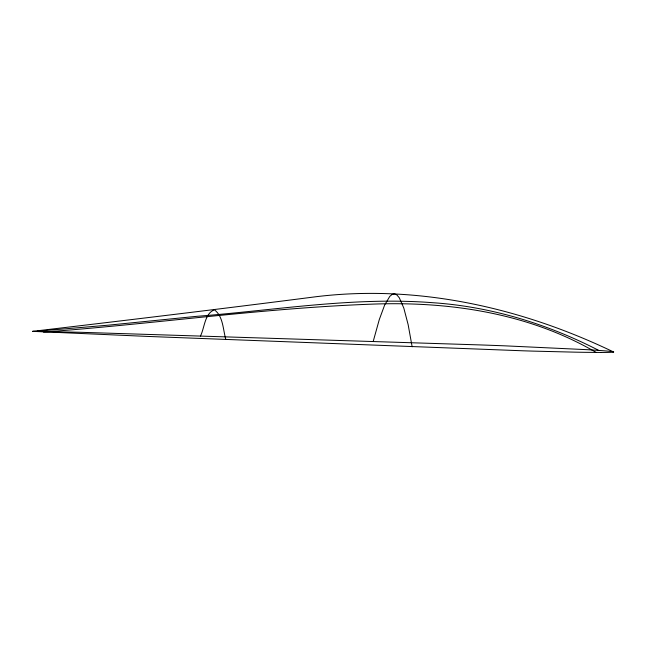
<?xml version="1.0" encoding="UTF-8"?>
<svg xmlns="http://www.w3.org/2000/svg" width="646" height="646" viewBox="0 0 646 646"><rect width="100%" height="100%" fill="white"/><g stroke="black" fill="none" stroke-linecap="round" stroke-linejoin="round"><path stroke-width="0.97" d="M373.194 341.476L379.267 319.649L384.62 305.106L389.821 296.344L392.235 294.342L394.601 293.865L396.91 294.972L399.301 297.798L403.798 308.037L408.143 324.631L412.14 346.789M200.446 336.065C204.645 327.797 204.588 313.431 214.424 309.83C223.258 316.322 222.991 329.743 225.842 339.521M610.801 351.392A294.39 3.085 2.1 0 0 587.109 349.68L504.558 345.82A65.206 0.686 2.1 0 0 480.148 344.924L79.377 332.254L32.671 331.35C127.02 320.206 221.352 308.909 315.579 296.78C417.784 284.175 521.556 307.69 613.652 352.013M43.46 332.06C152.997 324.106 261.913 308.166 371.725 304.153C448.857 301.181 528.711 312.947 596.169 352.433M37.557 331.18L108.77 325.132L197.143 316.29C275.503 310.282 354.121 296.554 432.941 302.724C490.887 306.608 547.267 323.88 598.761 350.415M600.723 352.45L585.01 352.32A262.833 2.754 2.1 0 1 574.504 352.143L533.136 351.117A87.347 0.912 2.1 0 1 523.115 350.802L147.571 336.421L32.671 331.35M610.712 351.392L612.263 351.585M612.125 351.577A331.196 3.472 2.1 0 1 600.602 352.45"/></g></svg>
